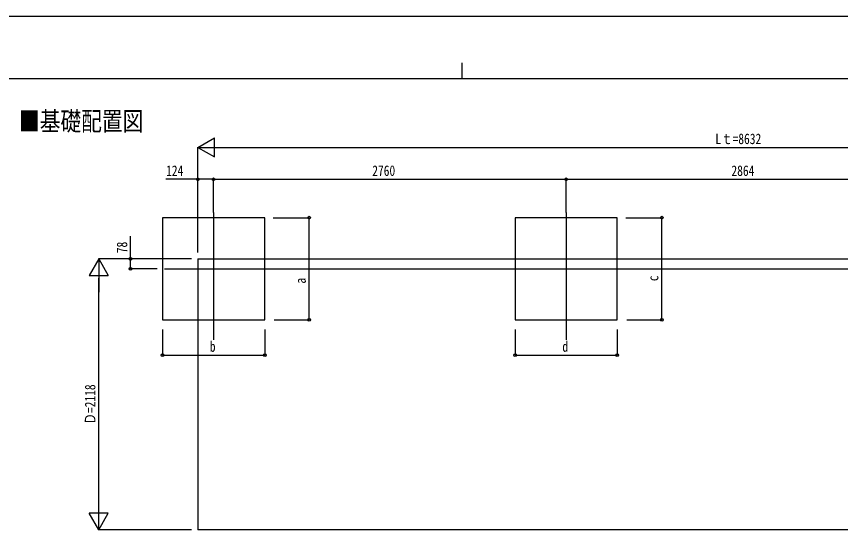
# Model space of a CAD drawing. Units: millimetres, scale not verified. Extents: x -10512 to 10512, y -7425 to 7425.
# Drawn here: x -3499 to 2952, y 3342 to 7425 of the extents above; entities that cross this region are included whole.
import ezdxf
from ezdxf.enums import TextEntityAlignment as Align

# ---------------------------------------------------------------- set-up
doc = ezdxf.new("R2010")
doc.units = ezdxf.units.MM
doc.header["$LTSCALE"] = 30
for name, color, linetype in [('0-2_USER1', 3, 'Continuous'), ('0-3_YKK_12', 2, 'Continuous'), ('0-5_YKK_A1', 4, 'Continuous'), ('0-6_YKK_D', 6, 'Continuous'), ('0-7_YKK_ZWAK', 7, 'Continuous')]:
    doc.layers.add(name, color=color, linetype=linetype)
doc.styles.add('ＭＳ ゴシック', font='')
doc.styles.get('ＭＳ ゴシック').set_extended_font_data('MS Gothic')

msp = doc.modelspace()

# ---------------------------------------------------------------- linework, layer by layer
at = {"layer": '0-3_YKK_12'}
for p, q in [((-1955.8, 5891.35), (-1955.8, 4896.18)), ((804.2, 5891.35), (804.2, 4896.18)), ((-2340.76, 5451.26), (978.34, 5451.26)), ((523.24, 5451.26), (6706.34, 5451.26))]:
    msp.add_line(p, q, dxfattribs=at)
at = {"layer": '0-5_YKK_A1'}
for p, q in [((-2079.8, 5529.06), (6552.21, 5529.06)), ((-2079.8, 5529.06), (-2079.8, 3410.68)), ((6552.21, 3410.68), (-2079.8, 3410.68))]:
    msp.add_line(p, q, dxfattribs=at)
for points in [[(-2355.8, 5051.26), (-1555.8, 5051.26), (-1555.8, 5851.26), (-2355.8, 5851.26)], [(404.2, 5051.26), (1204.2, 5051.26), (1204.2, 5851.26), (404.2, 5851.26)]]:
    msp.add_lwpolyline(points, close=True, dxfattribs=at)
at = {"layer": '0-6_YKK_D'}
for p, q in [((-2079.8, 6401.26), (-1949.89, 6476.26)), ((-1949.89, 6326.26), (-1949.89, 6476.26)), ((-2079.8, 5579.06), (-2079.8, 6402.26)), ((-2079.8, 6401.26), (-1949.89, 6326.26)), ((-2079.8, 6401.26), (-1819.99, 6401.26)), ((-1929.8, 6401.26), (6402.21, 6401.26)), ((-2079.8, 5579.06), (-2079.8, 6152.26)), ((-1955.8, 5892.35), (-1955.8, 6152.26)), ((-1955.8, 5892.35), (-1955.8, 6152.26)), ((-1955.8, 6151.26), (804.2, 6151.26)), ((804.2, 5891.35), (804.2, 6152.26)), ((804.2, 5891.35), (804.2, 6152.26)), ((804.2, 6151.26), (3668.2, 6151.26)), ((-1488.64, 5851.26), (-1206.69, 5851.26)), ((-1207.69, 5051.26), (-1207.69, 5851.26)), ((1271.36, 5851.26), (1553.31, 5851.26)), ((1552.31, 5051.26), (1552.31, 5851.26)), ((-2855.8, 5529.06), (-2930.8, 5399.16)), ((-2129.8, 5529.06), (-2856.8, 5529.06)), ((-2855.8, 5529.06), (-2780.8, 5399.16)), ((-2855.8, 5529.06), (-2855.8, 5269.25)), ((-2129.8, 5529.06), (-2606.8, 5529.06)), ((-2398.24, 5451.26), (-2606.8, 5451.26)), ((-2930.8, 5399.16), (-2780.8, 5399.16)), ((-2855.8, 3560.68), (-2855.8, 5379.06)), ((-1480.8, 5051.26), (-1206.69, 5051.26)), ((1279.2, 5051.26), (1553.31, 5051.26)), ((-2355.8, 4977.07), (-2355.8, 4775.26)), ((-1555.8, 4977.25), (-1555.8, 4775.26)), ((404.2, 4977.07), (404.2, 4775.26)), ((1204.2, 4977.25), (1204.2, 4775.26)), ((-2355.8, 4776.26), (-1555.8, 4776.26)), ((404.2, 4776.26), (1204.2, 4776.26)), ((-2855.8, 3410.68), (-2855.8, 3670.49)), ((-2855.8, 3410.68), (-2930.8, 3540.59)), ((-2780.8, 3540.59), (-2930.8, 3540.59)), ((-2855.8, 3410.68), (-2780.8, 3540.59)), ((-2129.8, 3410.68), (-2856.8, 3410.68))]:
    msp.add_line(p, q, dxfattribs=at)
for points in [[(-1955.8, 6151.26), (-2079.8, 6151.26), (-2329.63, 6151.26)], [(-2605.8, 5451.26), (-2605.8, 5529.06), (-2605.8, 5706.9)]]:
    msp.add_lwpolyline(points, dxfattribs=at)
for centre in [(-2079.8, 6151.26), (-1955.8, 6151.26), (-1955.8, 6151.26), (804.2, 6151.26), (804.2, 6151.26), (-1207.69, 5851.26), (1552.31, 5851.26), (-2605.8, 5529.06), (-2605.8, 5451.26), (-1207.69, 5051.26), (1552.31, 5051.26), (-2355.8, 4776.26), (-1555.8, 4776.26), (404.2, 4776.26), (1204.2, 4776.26)]:
    msp.add_circle(centre, 10.62, dxfattribs=at)
at = {"layer": '0-7_YKK_ZWAK'}
for p, q in [((-12.45, 7062.5), (-12.45, 6937.5)), ((9737.55, 6937.5), (-9762.45, 6937.5))]:
    msp.add_line(p, q, dxfattribs=at)
msp.add_lwpolyline([(-10512.5, -7425), (10512.5, -7425), (10512.5, 7425), (-10512.5, 7425)], close=True, dxfattribs=at)

# ---------------------------------------------------------------- texts
at = {"layer": '0-2_USER1', "style": 'ＭＳ ゴシック', "width": 0.8}
msp.add_text('■基礎配置図', height=148.5, dxfattribs=at).set_placement((-3478.83, 6487.48), align=Align.BOTTOM_LEFT)
at = {"layer": '0-6_YKK_D', "style": 'ＭＳ ゴシック', "width": 0.8}
for s, p in [('Lｔ=8632', (1972.2, 6402.26)), ('124', (-2327.96, 6152.93)), ('2760', (-713.8, 6152.93)), ('2864', (2098.2, 6152.93)), ('b', (-1985.8, 4777.6)), ('d', (774.2, 4777.6))]:
    msp.add_text(s, height=82.48, dxfattribs=at).set_placement(p, align=Align.BOTTOM_LEFT)
for s, p in [('78', (-2607.46, 5573.23)), ('a', (-1209.36, 5335.74)), ('c', (1550.64, 5354.3)), ('Ｄ=2118', (-2856.8, 4232.87))]:
    msp.add_text(s, height=82.48, rotation=90, dxfattribs=at).set_placement(p, align=Align.BOTTOM_LEFT)

doc.saveas('drawing.dxf')
